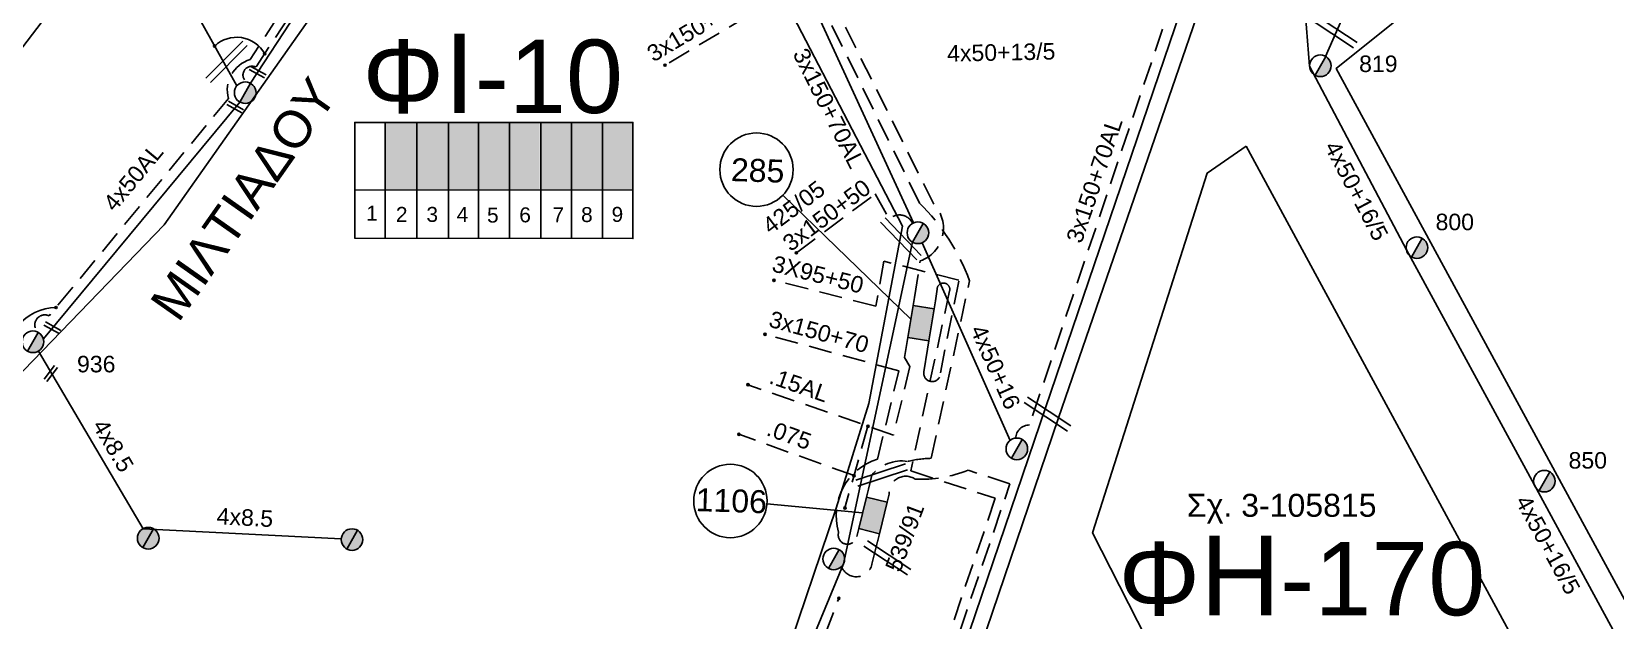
# Model space of a CAD drawing. Header units: millimetres. Extents: x 7477 to 9676, y 1828 to 2857.
# Drawn here: x 7623.6 to 7796.4, y 2680.2 to 2744.4 of the extents above; entities that cross this region are included whole.
import ezdxf
from ezdxf.enums import TextEntityAlignment as Align

# ---------------------------------------------------------------- set-up
doc = ezdxf.new("R2010")
doc.units = ezdxf.units.MM
doc.linetypes.add('DASHED', pattern=[19.05, 12.7, -6.35])
for name, color, linetype, lineweight in [('.075', 7, 'Continuous', 30), ('.15AL', 7, 'Continuous', 30), ('3x150+50', 7, 'Continuous', 30), ('3x150+50CU', 7, 'Continuous', 30), ('3x150+70', 7, 'Continuous', 30), ('3x150+70AL', 7, 'DASHED', 30), ('3x82+57+13_5', 7, 'Continuous', 30), ('3X95+50', 7, 'Continuous', 30), ('4x50+13_5', 7, 'Continuous', 30), ('4x50+16', 7, 'Continuous', 30), ('4x50+16_5', 7, 'Continuous', 30), ('4x50+16AL', 7, 'Continuous', 30), ('4x50AL', 7, 'Continuous', 30), ('4x8.5', 7, 'Continuous', 30), ('text διευθύνσεων', 250, 'Continuous', 30), ('Υπόβαθρο ΔΕΗ', 7, 'Continuous', 30)]:
    doc.layers.add(name, color=color, linetype=linetype, lineweight=lineweight)
for name, color, linetype in [('Link Box 4 Διευθύνσεων', 7, 'Continuous'), ('Pillar OTE', 7, 'Continuous'), ('TEXT ΚΑΛΩΔΙΩΝ', 7, 'Continuous'), ('Άγνωστα', 7, 'Continuous'), ('Καλώδια ΧΤ   3x150AL+50CU', 7, 'DASHED'), ('Μηχανική τομή', 7, 'Continuous'), ('Στύλος Ξύλινος', 7, 'Continuous'), ('Στύλος Ξύλινος @ 1', 7, 'Continuous'), ('Στύλος ΦΜ', 7, 'Continuous'), ('Στύλος ΦΜ @ 1', 7, 'Continuous'), ('Συνδέσεις', 7, 'Continuous'), ('Τομή', 7, 'Continuous')]:
    doc.layers.add(name, color=color, linetype=linetype)
doc.styles.add('arial', font='ARIAL.TTF')
doc.styles.get("Standard").update_dxf_attribs({"font": 'ARIAL.TTF'})
doc.linetypes.add('SYN_LINE', pattern='A,0.5,-0.0001,["/\\/\\/\\/",Standard,S=0.1,R=0,X=0,Y=-0.05],-0.25', length=0.7501)

# ---------------------------------------------------------------- blocks, each defined once
blk = doc.blocks.new('ΥΠΑΡΧΩΝ ΤΣΙΜΕΝΤΕΝΙΟΣ ΣΤΥΛΟΣ')
at = {"layer": 'Στύλος ΦΜ'}
blk.add_hatch(color=7, dxfattribs=at).paths.add_polyline_path([(-1.29, -2.28, 0.574793), (2.62, 0, 0.268822), (1.3, 2.27)])
at = {"layer": 'Στύλος ΦΜ', "color": 7}
blk.add_line((-1.29, -2.28), (1.3, 2.27), dxfattribs=at)
blk.add_circle((0, 0), 2.62, dxfattribs=at)
at = {"layer": 'Στύλος ΦΜ', "flags": 4}
for tag, p in [('ΑΡΙΘΜΟΣ', (-4.68, 8.05)), ('ΤΥΠΟΣ', (-4.91, 3.03))]:
    blk.add_attdef(tag, p, '', height=4, dxfattribs=at)
blk = doc.blocks.new('ΥΠΑΡΧΩΝ ΞΥΛΙΝΟΣ ΣΤΥΛΟΣ')
at = {"layer": 'Στύλος Ξύλινος'}
h = blk.add_hatch(color=7, dxfattribs=at)
h.paths.add_polyline_path([(-2.62, 0, 0.270008), (-1.29, -2.28), (1.3, 2.27, 0.576266)])
h.paths.add_polyline_path([(-1.29, -2.28, 0.574793), (2.62, 0, 0.268822), (1.3, 2.27)])
at = {"layer": 'Στύλος Ξύλινος', "color": 7}
blk.add_line((-1.29, -2.28), (1.3, 2.27), dxfattribs=at)
blk.add_circle((0, 0), 2.62, dxfattribs=at)
at = {"layer": 'Στύλος Ξύλινος', "flags": 4}
for tag, p in [('ΑΡΙΘΜΟΣ', (-4.91, 8.6)), ('ΤΥΠΟΣ', (-4.85, 3.39))]:
    blk.add_attdef(tag, p, '', height=4, dxfattribs=at)
blk = doc.blocks.new('LINK BOX 4 ΑΝΑΧΩΡΗΣΕΩΝ')
at = {"layer": 'Link Box 4 Διευθύνσεων', "ltscale": 40}
blk.add_hatch(color=256, dxfattribs=at).paths.add_polyline_path([(-3.54, 0), (-3.54, -4.67), (3.54, -4.67), (3.54, 0)])
for p, q in [((-3.54, 0), (-5.33, 0)), ((5.33, 0), (3.54, 0)), ((-3.54, -4.67), (-5.33, -4.67)), ((5.33, -4.67), (3.54, -4.67))]:
    blk.add_line(p, q, dxfattribs=at)
blk.add_lwpolyline([(-3.54, -4.67), (-3.54, 0), (3.54, 0), (3.54, -4.67)], close=True, dxfattribs=at)
blk = doc.blocks.new('ΤΟΜΗ')
at = {"layer": 'Τομή', "ltscale": 40}
for p, q in [((-5.68, 0), (17.06, 0)), ((-5.68, -2.77), (17.06, -2.77))]:
    blk.add_line(p, q, dxfattribs=at)
blk = doc.blocks.new('_ΣΥΝΔΕΣΗ')
at = {"layer": 'Συνδέσεις', "linetype": 'SYN_LINE', "ltscale": 40}
blk.add_hatch(color=256, dxfattribs=at).paths.add_polyline_path([(0.5, -0.01, 1), (-0.5, -0.01, 1)])
at = {"layer": 'Συνδέσεις'}
blk.add_circle((0, -0.01), 0.5, dxfattribs=at)
blk = doc.blocks.new('ΜΗΧΑΝΙΚΗ ΤΟΜΗ')
at = {"layer": 'Μηχανική τομή', "ltscale": 40}
for p, q in [((-1.89, 0.78), (5.69, 0.78)), ((-1.89, -0.77), (5.69, -0.77))]:
    blk.add_line(p, q, dxfattribs=at)

msp = doc.modelspace()

# ---------------------------------------------------------------- hatches: boundary and pattern name
at = {"layer": 'Καλώδια ΧΤ   3x150AL+50CU', "linetype": 'DASHED', "lineweight": -3, "ltscale": 0.2}
h = msp.add_hatch(color=6, dxfattribs=at)
h.dxf.hatch_style = 1
h.paths.add_polyline_path([(7665.62, 2734.51), (7662.18, 2734.51), (7662.18, 2727.15), (7665.62, 2727.15)])
h = msp.add_hatch(color=1, dxfattribs=at)
h.dxf.hatch_style = 1
h.paths.add_polyline_path([(7665.62, 2727.15), (7669.06, 2727.15), (7669.06, 2734.51), (7665.62, 2734.51)])
h = msp.add_hatch(color=30, dxfattribs=at)
h.dxf.hatch_style = 1
h.paths.add_polyline_path([(7672.36, 2734.51), (7669.06, 2734.51), (7669.06, 2727.15), (7672.36, 2727.14)])
h = msp.add_hatch(color=173, dxfattribs=at)
h.dxf.hatch_style = 1
h.paths.add_polyline_path([(7675.66, 2734.51), (7672.36, 2734.51), (7672.36, 2727.14), (7675.66, 2727.14)])
h = msp.add_hatch(color=2, dxfattribs=at)
h.dxf.hatch_style = 1
h.paths.add_polyline_path([(7679.04, 2734.51), (7675.75, 2734.51), (7675.74, 2727.14), (7679.04, 2727.14)])
h = msp.add_hatch(color=27, dxfattribs=at)
h.dxf.hatch_style = 1
h.paths.add_polyline_path([(7682.44, 2734.5), (7679.14, 2734.5), (7679.14, 2727.14), (7682.44, 2727.13)])
h = msp.add_hatch(color=133, dxfattribs=at)
h.dxf.hatch_style = 1
h.paths.add_polyline_path([(7685.78, 2734.5), (7682.48, 2734.5), (7682.48, 2727.13), (7685.78, 2727.13)])
h = msp.add_hatch(color=62, dxfattribs=at)
h.dxf.hatch_style = 1
h.paths.add_polyline_path([(7689.1, 2734.5), (7685.8, 2734.5), (7685.8, 2727.13), (7689.1, 2727.13)])

# ---------------------------------------------------------------- linework, layer by layer
at = {"layer": '.075', "color": 151, "linetype": 'DASHED', "lineweight": -3, "ltscale": 0.2}
msp.add_lwpolyline([(7713.32, 2696.01), (7700.75, 2700.52)], dxfattribs=at)
at = {"layer": '.15AL', "color": 151, "linetype": 'DASHED', "lineweight": -3, "ltscale": 0.2}
for points in [[(7719.05, 2710.18), (7718.83, 2708.88), (7719.41, 2707.92), (7717.61, 2700.44), (7701.74, 2705.92)], [(7714.84, 2701.4), (7712.32, 2692.49)]]:
    msp.add_lwpolyline(points, dxfattribs=at)
at = {"layer": '3x150+50', "color": 6, "linetype": 'DASHED', "lineweight": -3, "ltscale": 0.2}
msp.add_lwpolyline([(7719.9, 2715.44), (7720.55, 2719.41, 0.541263), (7722.04, 2725.59), (7708.11, 2753.4), (7705.5, 2755.49), (7692.29, 2779.49, -1.023889), (7688.4, 2783.91, 1.899088)], format="xyb", dxfattribs=at)
at = {"layer": '3x150+50', "color": 173, "linetype": 'DASHED', "lineweight": -3, "ltscale": 0.2}
msp.add_lwpolyline([(7707.03, 2720.3), (7715.62, 2726.71), (7717.18, 2723.97, -0.522401), (7719.71, 2723.5, 21.069449)], format="xyb", dxfattribs=at)
at = {"layer": '3x150+50', "color": 62, "linetype": 'DASHED', "lineweight": -3, "ltscale": 0.2}
msp.add_lwpolyline([(7714.89, 2694.55), (7715.26, 2696.06, -0.266587), (7719.16, 2697.57, -0.050544), (7721.75, 2697.9, 1.613142)], format="xyb", dxfattribs=at)
at = {"layer": '3x150+50', "color": 2, "linetype": 'DASHED', "lineweight": -3, "ltscale": 0.2}
msp.add_lwpolyline([(7717.15, 2693.99, -0.625336), (7719.99, 2695.64, 0.374488), (7719.99, 2695.64, 0.108095), (7725.77, 2696.6, 46.31881)], format="xyb", dxfattribs=at)
at = {"layer": '3x150+50', "color": 27, "linetype": 'DASHED', "lineweight": -3, "ltscale": 0.2}
msp.add_lwpolyline([(7715.88, 2688.82), (7715.26, 2686.31, -0.735439), (7711.95, 2686.11, -45.757719)], format="xyb", dxfattribs=at)
at = {"layer": '3x150+50CU', "color": 133, "linetype": 'DASHED', "lineweight": -3, "ltscale": 0.2}
msp.add_lwpolyline([(7685.93, 2788.42, -0.424962), (7681.37, 2786.75), (7668.15, 2772.28, 0.496624), (7665.07, 2768.33), (7647.43, 2741.36, 0.405464), (7645.07, 2737.1), (7625.52, 2713.43, 1.001712), (7624.58, 2711.43)], format="xyb", dxfattribs=at)
at = {"layer": '3x150+50CU', "color": 2, "linetype": 'DASHED', "lineweight": -3, "ltscale": 0.2}
msp.add_lwpolyline([(7686.39, 2787.57, -0.248262), (7681.91, 2785.04), (7669.97, 2770.26, 0.951867), (7666.18, 2768.2), (7648.07, 2740.52, 0.897951), (7647, 2738.93)], format="xyb", dxfattribs=at)
at = {"layer": '3x150+70', "color": 62, "linetype": 'DASHED', "lineweight": -3, "ltscale": 0.2}
msp.add_lwpolyline([(7708.45, 2750.07), (7692.71, 2740.75)], dxfattribs=at)
at = {"layer": '3x150+70', "color": 2, "linetype": 'DASHED', "lineweight": -3, "ltscale": 0.2}
msp.add_lwpolyline([(7713.61, 2689.38, -1.071952), (7711.64, 2689.86, -0.409935), (7715.88, 2697.82), (7718.21, 2707.43), (7703.6, 2711.43)], format="xyb", dxfattribs=at)
at = {"layer": '3x150+70AL', "color": 30, "linetype": 'DASHED', "lineweight": -3, "ltscale": 0.2}
msp.add_lwpolyline([(7731.41, 2745.73, 0.518249), (7732.69, 2747.84), (7736.53, 2756.97), (7749.4, 2751.89), (7732.46, 2701.54, 0.387367), (7730.94, 2700.1, -273.690881)], format="xyb", dxfattribs=at)
at = {"layer": '3x150+70AL', "color": 62, "linetype": 'DASHED', "lineweight": -3, "ltscale": 0.2}
msp.add_lwpolyline([(7725.91, 2717.25, 0.110444), (7720.46, 2725.71), (7708.45, 2750.07, 0.60651), (7706.51, 2752.24, 9.132574)], format="xyb", dxfattribs=at)
at = {"layer": '3x150+70AL', "color": 151, "linetype": 'DASHED', "lineweight": -3, "ltscale": 0.2}
msp.add_lwpolyline([(7722.21, 2715.06), (7722.38, 2716.34, -1.090255), (7723.75, 2716.16), (7719.51, 2696.52), (7728.73, 2693.54), (7720.24, 2668.59), (7703.32, 2636.2), (7691.65, 2616.07), (7681.84, 2600.37, 0.812626), (7678.85, 2596.51)], format="xyb", dxfattribs=at)
at = {"layer": '3x150+70AL', "color": 62, "linetype": 'DASHED', "lineweight": -3, "ltscale": 0.2}
msp.add_lwpolyline([(7721.75, 2697.9), (7725.91, 2717.25)], dxfattribs=at)
at = {"layer": '3x150+70AL', "color": 2, "linetype": 'DASHED', "lineweight": -3, "ltscale": 0.2}
msp.add_lwpolyline([(7681.3, 2597.62), (7692.51, 2615.55), (7704.2, 2635.72), (7721.17, 2668.19), (7730.33, 2695.12), (7725.77, 2696.6)], dxfattribs=at)
at = {"layer": '3x150+70AL', "color": 1, "linetype": 'DASHED', "lineweight": -3, "ltscale": 0.2}
msp.add_lwpolyline([(7660.75, 2572.19, -1.145122), (7660.01, 2572.89), (7654.1, 2578.37), (7662.9, 2588.37), (7685.11, 2619.54), (7700.53, 2653.87), (7711.66, 2682.64)], format="xyb", dxfattribs=at)
at = {"layer": '3x82+57+13_5', "color": 173, "linetype": 'Continuous', "lineweight": -3, "ltscale": 0.2}
msp.add_lwpolyline([(7719.81, 2723.56), (7706.5, 2752.49), (7690.79, 2780.83)], dxfattribs=at)
at = {"layer": '3X95+50', "color": 151, "linetype": 'DASHED', "lineweight": -3, "ltscale": 0.2}
msp.add_lwpolyline([(7721.35, 2709.8), (7720.94, 2707.31, 1.118648), (7722.74, 2707.23), (7724.77, 2717.3), (7716.58, 2719.39), (7715.7, 2714.5), (7704.58, 2717.29)], format="xyb", dxfattribs=at)
at = {"layer": '4x50+13_5', "color": 2, "lineweight": -3, "ltscale": 0.2}
msp.add_lwpolyline([(7594.41, 2828.04), (7597.33, 2816.26), (7603.09, 2807.34), (7610.82, 2795.21), (7621.28, 2779.48), (7632.19, 2763.25), (7645.98, 2738.5)], dxfattribs=at)
at = {"layer": '4x50+16', "color": 173, "linetype": 'Continuous', "lineweight": -3, "ltscale": 0.2}
msp.add_lwpolyline([(7730.34, 2699.85), (7720.77, 2721.4)], dxfattribs=at)
at = {"layer": '4x50+16_5', "color": 5, "linetype": 'Continuous', "lineweight": -3, "ltscale": 0.2}
msp.add_lwpolyline([(7812.16, 2651.02), (7799.86, 2672.33), (7787.51, 2695.04), (7773.58, 2720.62), (7763.01, 2740.64), (7761.69, 2757.23)], dxfattribs=at)
at = {"layer": '4x50+16AL', "color": 62, "linetype": 'Continuous', "lineweight": -3, "ltscale": 0.2}
msp.add_lwpolyline([(7846.61, 2821.17), (7826.6, 2804.2), (7809.09, 2789.92), (7790.05, 2774.88), (7773.18, 2760.87), (7764.77, 2741.71)], dxfattribs=at)
at = {"layer": '4x50+16AL', "color": 27, "linetype": 'Continuous', "lineweight": -3, "ltscale": 0.2}
for points in [[(7719.71, 2721.45), (7712.16, 2686.4)], [(7699.54, 2655.93), (7712.16, 2686.4)]]:
    msp.add_lwpolyline(points, dxfattribs=at)
at = {"layer": '4x50AL', "color": 30, "lineweight": -3, "ltscale": 0.2}
for points in [[(7685.12, 2790.69), (7667.69, 2769.64), (7647.48, 2738.78)], [(7646.31, 2736.73), (7624.88, 2710.91)]]:
    msp.add_lwpolyline(points, dxfattribs=at)
at = {"layer": '4x8.5', "color": 30, "lineweight": -3, "ltscale": 0.2}
msp.add_lwpolyline([(7624.34, 2709.58), (7635.77, 2690.23), (7657.38, 2689.11)], dxfattribs=at)
at = {"layer": 'Pillar OTE', "lineweight": -3, "ltscale": 40}
for points in [[(7658.85, 2721.87), (7658.85, 2734.51), (7689.19, 2734.51), (7689.19, 2721.84), (7658.85, 2721.88)], [(7662.18, 2721.87), (7662.18, 2734.51)], [(7665.62, 2721.87), (7665.62, 2734.51)], [(7669.06, 2721.87), (7669.06, 2734.51)], [(7672.36, 2721.86), (7672.36, 2734.51)], [(7675.74, 2721.86), (7675.75, 2734.51)], [(7679.14, 2721.85), (7679.14, 2734.51)], [(7682.48, 2721.85), (7682.48, 2734.51)], [(7685.87, 2721.85), (7685.87, 2734.51)], [(7658.85, 2727.16), (7689.19, 2727.13)]]:
    msp.add_lwpolyline(points, dxfattribs=at)
at = {"layer": 'Υπόβαθρο ΔΕΗ', "lineweight": -3}
for points in [[(7535.86, 2821.16), (7556.91, 2797.36), (7614.38, 2731.98), (7633.43, 2756.93), (7584.03, 2831.21), (7581.05, 2835.63)], [(7777.84, 2831.51), (7754.78, 2763.87), (7733.62, 2701.69), (7722.09, 2667.8), (7705.07, 2635.24), (7693.37, 2615.04), (7680.01, 2593.67), (7668.08, 2576.34), (7657.03, 2561.79), (7645.11, 2548.35), (7633.63, 2536.69), (7619.81, 2525.92), (7603.25, 2515.02), (7583.2, 2503), (7560.86, 2490.2), (7533.33, 2477.86), (7514.71, 2471.98)], [(7779.85, 2831.03), (7757.03, 2764.49), (7735.61, 2702.31), (7723.19, 2665.72), (7706.6, 2634.02), (7694.92, 2614.13), (7681.76, 2592.25), (7668.89, 2574.19), (7657.84, 2559.9), (7646.34, 2546.77), (7634.62, 2535.19), (7620.87, 2524.49), (7604.19, 2513.52), (7584.09, 2501.47), (7561.66, 2488.63), (7533.96, 2476.2), (7515.24, 2470.3)], [(7719.52, 2713.07), (7705.56, 2726.58)], [(7714.25, 2691.96), (7703.82, 2692.95)]]:
    msp.add_lwpolyline(points, dxfattribs=at)
for points in [[(7718.59, 2723.21), (7688.38, 2781.21), (7675.94, 2777.05), (7638.05, 2723.33), (7577.81, 2661.04), (7574.58, 2666.22), (7550.92, 2653.38), (7580.08, 2603.47), (7612.74, 2544.21), (7624.29, 2554.95), (7639.39, 2568.52), (7659.39, 2590.43), (7672.36, 2607.18), (7681.59, 2622.03), (7693.62, 2646.31), (7705.57, 2675.38), (7711.37, 2692.47), (7714.93, 2703.88)], [(7794.16, 2763.03), (7765.91, 2740.38), (7808.38, 2662.24), (7836.64, 2685.88)], [(7756.11, 2731.93), (7751.85, 2728.98), (7739.34, 2689.77), (7809.06, 2553.08), (7838.55, 2579.97)]]:
    msp.add_lwpolyline(points, close=True, dxfattribs=at)
for centre in [(7702.68, 2729.36), (7699.83, 2693.25)]:
    msp.add_circle(centre, 4, dxfattribs=at)
for centre, radius, start, end in [((7645.96, 2740.29), 3.5, 28.8999, 133.2884), ((7626.35, 2708.81), 5.53, 90.8481, 189.9095)]:
    msp.add_arc(centre, radius, start, end, dxfattribs=at)

# ---------------------------------------------------------------- block references
at = {"layer": 'Link Box 4 Διευθύνσεων', "lineweight": -3}
for p, xscale, yscale, zscale, rotation in [((7719.47, 2712.81), 0.4999999999999999, 0.4999999999999999, 0.4999999999999999, 80.73706719859419), ((7714.25, 2691.96), 0.5, 0.5, 0.5, 76.15601149915216)]:
    msp.add_blockref('LINK BOX 4 ΑΝΑΧΩΡΗΣΕΩΝ', p, dxfattribs=dict(at, xscale=xscale, yscale=yscale, zscale=zscale, rotation=rotation))
at = {"layer": 'Μηχανική τομή', "lineweight": -3, "xscale": 0.2499999999999997, "yscale": 0.2499999999999997, "zscale": 0.4999999999999997}
for p, rotation in [((7647.85, 2740.21), 331.229977381146), ((7645.39, 2736.41), 331.229977381146), ((7625.44, 2712.36), 331.229977381146), ((7625.4, 2706.78), 53.043378861834)]:
    msp.add_blockref('ΜΗΧΑΝΙΚΗ ΤΟΜΗ', p, dxfattribs=dict(at, rotation=rotation))
at = {"layer": 'Στύλος Ξύλινος @ 1', "lineweight": -3, "ltscale": 40, "xscale": 0.4499999999998181, "yscale": 0.4499999999998181, "zscale": 0.4499999999998181}
for p in [(7636.32, 2689.19), (7658.55, 2689.04)]:
    msp.add_blockref('ΥΠΑΡΧΩΝ ΞΥΛΙΝΟΣ ΣΤΥΛΟΣ', p, dxfattribs=at)
at = {"layer": 'Στύλος ΦΜ @ 1', "lineweight": -3, "ltscale": 40}
ref = msp.add_blockref('ΥΠΑΡΧΩΝ ΤΣΙΜΕΝΤΕΝΙΟΣ ΣΤΥΛΟΣ', (7764.19, 2740.68), dxfattribs=dict(at, xscale=0.4499999999998181, yscale=0.4499999999998181, zscale=0.4499999999998181))
ref.add_attrib('ΑΡΙΘΜΟΣ', '819', (7768.42, 2740), dxfattribs={"layer": 'Στύλος ΦΜ', "height": 1.8, "flags": 4})
at = {"layer": 'Στύλος ΦΜ @ 1', "lineweight": -3, "ltscale": 40, "xscale": 0.4499999999998181, "yscale": 0.4499999999998181, "zscale": 0.4499999999998181}
for p in [(7646.9, 2737.75), (7720.29, 2722.48), (7731.08, 2698.93), (7711.11, 2686.93)]:
    msp.add_blockref('ΥΠΑΡΧΩΝ ΤΣΙΜΕΝΤΕΝΙΟΣ ΣΤΥΛΟΣ', p, dxfattribs=at)
at = {"layer": 'Στύλος ΦΜ @ 1', "lineweight": -3, "ltscale": 40}
ref = msp.add_blockref('ΥΠΑΡΧΩΝ ΤΣΙΜΕΝΤΕΝΙΟΣ ΣΤΥΛΟΣ', (7774.73, 2720.86), dxfattribs=dict(at, xscale=0.4499999999998181, yscale=0.4499999999998181, zscale=0.4499999999998181))
ref.add_attrib('ΤΥΠΟΣ', '800', (7776.76, 2722.76), dxfattribs={"layer": 'Στύλος ΦΜ', "height": 1.8, "flags": 4})
ref = msp.add_blockref('ΥΠΑΡΧΩΝ ΤΣΙΜΕΝΤΕΝΙΟΣ ΣΤΥΛΟΣ', (7623.74, 2710.6), dxfattribs=dict(at, xscale=0.4499999999998324, yscale=0.4499999999998324, zscale=0.4499999999998324))
ref.add_attrib('ΤΥΠΟΣ', '936', (7628.55, 2707.27), dxfattribs={"layer": 'Στύλος ΦΜ', "height": 1.8, "flags": 4})
ref = msp.add_blockref('ΥΠΑΡΧΩΝ ΤΣΙΜΕΝΤΕΝΙΟΣ ΣΤΥΛΟΣ', (7788.63, 2695.41), dxfattribs=dict(at, xscale=0.4499999999998181, yscale=0.4499999999998181, zscale=0.4499999999998181))
ref.add_attrib('ΑΡΙΘΜΟΣ', '850', (7791.27, 2696.78), dxfattribs={"layer": 'Στύλος ΦΜ', "height": 1.8, "flags": 4})
at = {"layer": 'Συνδέσεις', "lineweight": -3, "xscale": 0.25, "yscale": 0.25, "zscale": 0.25}
for p in [(7643.56, 2742.84), (7649.03, 2741.99), (7692.71, 2740.75), (7707.03, 2720.3), (7704.58, 2717.29), (7626.27, 2714.34), (7703.61, 2711.43), (7701.74, 2705.92), (7700.75, 2700.53), (7714.84, 2701.4), (7713.32, 2696.02), (7712.32, 2692.49), (7711.66, 2682.64)]:
    msp.add_blockref('_ΣΥΝΔΕΣΗ', p, dxfattribs=at)
at = {"layer": 'Τομή', "lineweight": -3}
for p, xscale, yscale, zscale, rotation in [((7764.64, 2745.56), 0.2499999999999996, 0.2499999999999996, 0.2499999999999996, 326.5407188540606), ((7643.62, 2740.35), 0.2499999999999996, 0.2499999999999996, 0.2499999999999996, 44.97934220128096), ((7717.7, 2723.09), 0.2499999999999997, 0.2499999999999997, 0.2499999999999997, 313.8895096616357), ((7733.43, 2703.79), 0.2499999999999996, 0.2499999999999996, 0.2499999999999996, 326.5407188540606), ((7714.88, 2695.97), 0.2499999999999996, 0.2499999999999996, 0.2499999999999996, 18.0836914016601), ((7715.97, 2688.13), 0.2499999999999996, 0.2499999999999996, 0.2499999999999996, 326.5407188540606)]:
    msp.add_blockref('ΤΟΜΗ', p, dxfattribs=dict(at, xscale=xscale, yscale=yscale, zscale=zscale, rotation=rotation))

# ---------------------------------------------------------------- texts
at = {"lineweight": -3, "ltscale": 30, "char_height": 1.63, "width": 11.2573, "attachment_point": 1}
for s, insert in [('1', (7660.1, 2725.44)), ('2', (7663.34, 2725.3)), ('3', (7666.67, 2725.3)), ('4', (7669.97, 2725.3)), ('5', (7673.28, 2725.22)), ('6', (7676.8, 2725.25)), ('7', (7680.42, 2725.25)), ('8', (7683.54, 2725.28)), ('9', (7686.87, 2725.3))]:
    msp.add_mtext(s, dxfattribs=dict(at, insert=insert))
at = {"layer": 'text διευθύνσεων', "color": 7, "lineweight": -3, "ltscale": 40, "insert": (7636.33, 2714.87), "char_height": 4, "width": 94.4586, "attachment_point": 1, "rotation": 54.8796, "style": 'arial'}
msp.add_mtext('MIΛTIAΔOY', dxfattribs=at)
at = {"layer": 'TEXT ΚΑΛΩΔΙΩΝ', "linetype": 'Continuous', "lineweight": -3, "ltscale": 0.2}
for s, rotation, p in [('3x150+70', 30.6332, (7695.76, 2744.64)), ('3x150+70AL', 296.6101, (7710.57, 2736.06)), ('4x50+13/5', 1.1776, (7729.38, 2742.15)), ('3x150+70AL', 71.4026, (7739.54, 2728.23)), ('4x50AL', 50.3032, (7634.68, 2728.53)), ('4x50+16/5', 297.8346, (7768.14, 2727.06)), ('3x150+50', 36.6875, (7710.32, 2724.4)), ('3X95+50', 345.9103, (7709.39, 2717.94)), ('3x150+70', 344.6898, (7709.5, 2711.68)), ('4x50+16', 293.9368, (7728.75, 2707.85)), ('.15AL', 340.9644, (7707.34, 2705.89)), ('4x8.5', 300.5697, (7632.51, 2699.29)), ('.075', 340.258, (7706.25, 2700.46)), ('4x50+16/5', 298.5327, (7789.03, 2688.48)), ('4x8.5', 357.0168, (7646.87, 2691.46))]:
    msp.add_text(s, height=1.8, rotation=rotation, dxfattribs=at).set_placement(p, align=Align.MIDDLE_CENTER)
at = {"layer": 'Άγνωστα', "lineweight": -3, "char_height": 2.5, "width": 13.4112, "attachment_point": 1, "rotation": 358.1643}
for s, insert in [('285', (7699.94, 2730.62)), ('1106', (7696.09, 2694.65))]:
    msp.add_mtext(s, dxfattribs=dict(at, insert=insert))
at = {"layer": 'Άγνωστα', "lineweight": -3, "ltscale": 40, "char_height": 1.8, "width": 27.758, "attachment_point": 1, "style": 'arial'}
for s, insert, rotation in [('425/05', (7703.12, 2723.68), 37), ('539/91', (7716.66, 2686), 69.62)]:
    msp.add_mtext(s, dxfattribs=dict(at, insert=insert, rotation=rotation))
at = {"layer": 'Άγνωστα', "color": 7, "lineweight": -3, "insert": (7749.63, 2694.03), "char_height": 2.5, "width": 4.551914400963142e-14, "attachment_point": 1}
msp.add_mtext('Σχ. 3-105815', dxfattribs=at)
at = {"layer": 'Υπόβαθρο ΔΕΗ', "lineweight": -3, "char_height": 8, "width": 84.6573, "attachment_point": 1}
for s, insert in [('Φ{\\H1.0833x;I}-10', (7659.68, 2744.2)), ('Φ{\\H1.0833x;Η}-170', (7742.16, 2689.46))]:
    msp.add_mtext(s, dxfattribs=dict(at, insert=insert))

doc.saveas('drawing.dxf')
